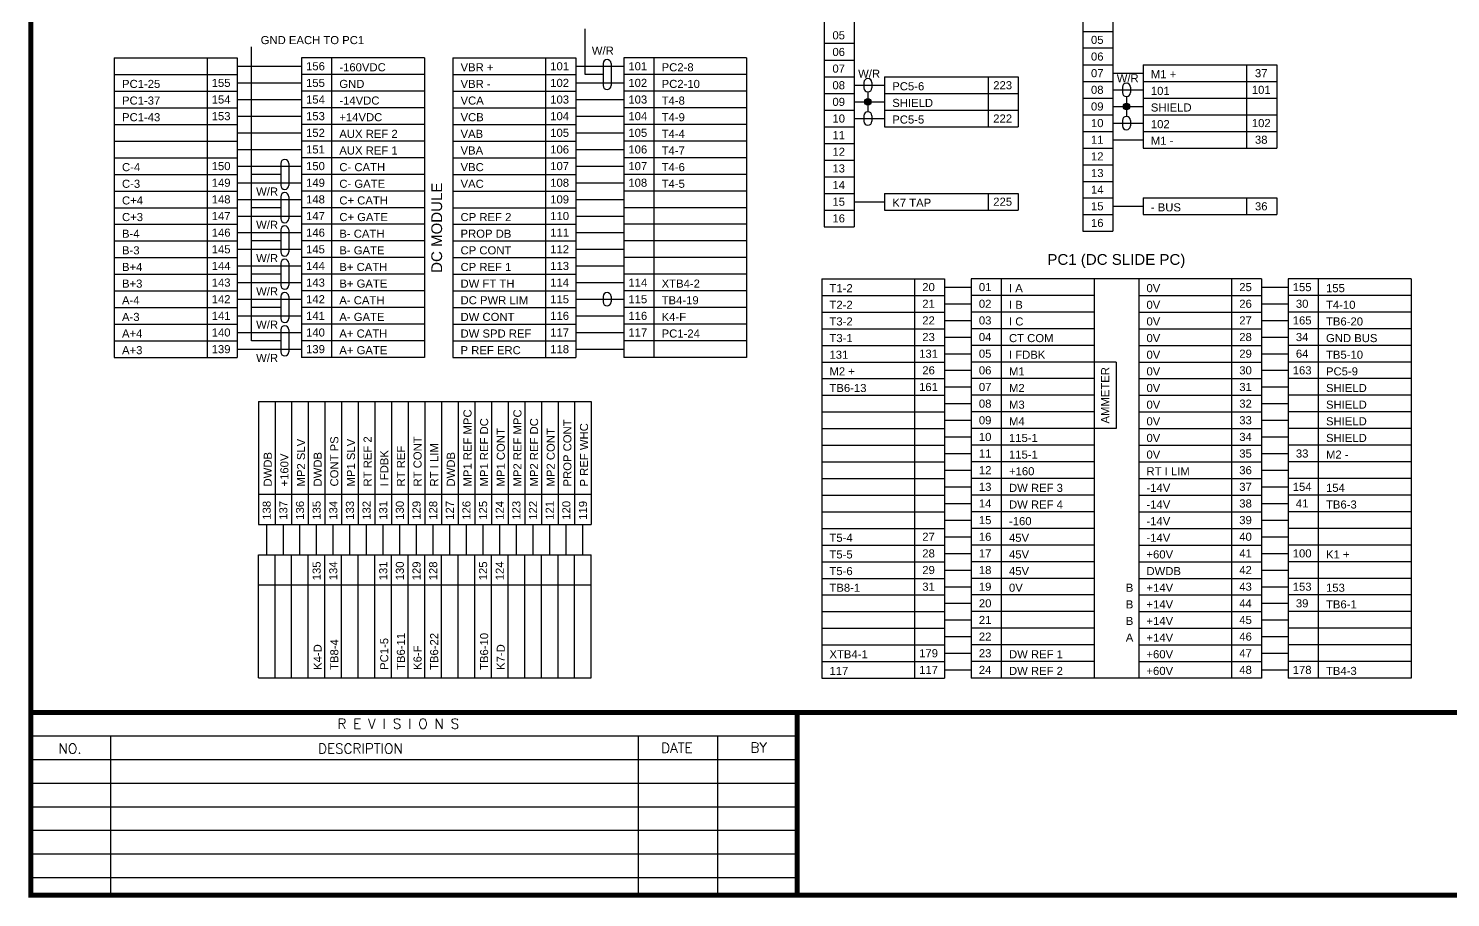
# Model space of a CAD drawing. Extents: x 1.4 to 18.1, y -1.6 to 8.8.
# Drawn here: x 1.4 to 9.65, y -1.65 to 3.4 of the extents above; entities that cross this region are included whole.
import ezdxf
from ezdxf.enums import TextEntityAlignment as Align

# ---------------------------------------------------------------- set-up
doc = ezdxf.new("R2010")
doc.units = 0
doc.header["$MEASUREMENT"] = 0
doc.layers.get('0').update_dxf_attribs({"linetype": 'CONTINUOUS'})
doc.layers.add('DRAWING', color=7, linetype='CONTINUOUS')
doc.styles.add('ROMAND', font='ROMAND.shx')
doc.styles.get("Standard").update_dxf_attribs({"font": 'ARIAL.TTF'})

# ---------------------------------------------------------------- blocks, each defined once
blk = doc.blocks.new('DOT')
h = blk.add_hatch(color=256)
edge = h.paths.add_edge_path()
edge.add_arc((0, 0), 0.0249, 0, 360)
blk.add_circle((0, 0), 0.0249)

msp = doc.modelspace()

# ---------------------------------------------------------------- linework, layer by layer
at = {"color": 7}
for p, q in [((1.4135, -0.5717), (1.4135, -1.6321)), ((1.4135, -0.7086), (5.8588, -0.7086)), ((1.8746, -0.7086), (1.8746, -1.6321)), ((4.9367, -0.7086), (4.9367, -1.6321)), ((5.3978, -0.7086), (5.3978, -1.6321)), ((1.4135, -0.8455), (5.8588, -0.8455)), ((1.4135, -0.9824), (5.8588, -0.9824)), ((1.4135, -1.1193), (5.8588, -1.1193)), ((1.4135, -1.2562), (5.8588, -1.2562)), ((1.4135, -1.3931), (5.8588, -1.3931)), ((1.4135, -1.53), (5.8588, -1.53))]:
    msp.add_line(p, q, dxfattribs=at)
at = {"color": 7, "const_width": 0.0288}
msp.add_lwpolyline([(18.0458, -1.6321), (18.0458, 8.7631), (1.4135, 8.7631), (1.4135, -1.6321)], close=True, dxfattribs=at)
for points in [[(1.4135, -0.5717), (18.0458, -0.5717)], [(5.8588, -0.5717), (5.8588, -1.6321)]]:
    msp.add_lwpolyline(points, dxfattribs=at)
at = {"layer": 'DRAWING', "color": 7}
for p, q in [((6.0155, 3.7924), (6.0155, 2.2471)), ((6.1903, 3.7924), (6.1903, 2.2471)), ((7.5157, 3.7658), (7.5157, 2.2205)), ((7.6905, 3.7658), (7.6905, 2.2205)), ((4.6296, 3.1299), (4.6296, 3.395)), ((6.1903, 3.3095), (6.0155, 3.3095)), ((7.5157, 3.3795), (7.6905, 3.3795)), ((1.8968, 3.2265), (2.6101, 3.2265)), ((1.8968, 3.2265), (1.8968, 1.488)), ((2.4353, 3.2265), (2.4353, 1.488)), ((2.6101, 3.2265), (2.6101, 1.488)), ((2.6937, 1.5846), (2.6937, 3.2915)), ((2.9829, 3.2265), (2.9829, 1.488)), ((3.6962, 3.2265), (2.9829, 3.2265)), ((3.1578, 3.2265), (3.1578, 1.488)), ((3.6962, 3.2265), (3.6962, 1.488)), ((3.8611, 3.2265), (3.8611, 1.488)), ((3.8611, 3.2265), (4.5743, 3.2265)), ((4.3995, 3.2265), (4.3995, 1.488)), ((4.5743, 3.2265), (4.5743, 1.488)), ((4.8529, 3.2265), (4.8529, 1.488)), ((5.5662, 3.2265), (4.8529, 3.2265)), ((5.0277, 3.2265), (5.0277, 1.488)), ((5.5662, 3.2265), (5.5662, 1.488)), ((7.6905, 3.2829), (7.5157, 3.2829)), ((2.6101, 3.1782), (2.9829, 3.1782)), ((4.5743, 3.1782), (4.8529, 3.1782)), ((4.7331, 3.1938), (4.7331, 3.066)), ((4.7798, 3.1938), (4.7798, 3.066)), ((6.0155, 3.2129), (6.1903, 3.2129)), ((7.5157, 3.1863), (7.6905, 3.1863)), ((7.6905, 3.138), (7.866, 3.138)), ((7.866, 3.1863), (7.866, 2.7034)), ((7.866, 3.1863), (8.6418, 3.1863)), ((8.467, 3.1863), (8.467, 2.7034)), ((8.6418, 3.1863), (8.6418, 2.7034)), ((1.8968, 3.1299), (2.6101, 3.1299)), ((2.6101, 3.0816), (2.9829, 3.0816)), ((3.6962, 3.1299), (2.9829, 3.1299)), ((3.8611, 3.1299), (4.5743, 3.1299)), ((4.5743, 3.0816), (4.8529, 3.0816)), ((4.7331, 3.1299), (4.6296, 3.1299)), ((5.5662, 3.1299), (4.8529, 3.1299)), ((6.0155, 3.1163), (6.1903, 3.1163)), ((6.1903, 3.068), (6.3659, 3.068)), ((6.2461, 3.0837), (6.2461, 3.0524)), ((6.2928, 3.0837), (6.2928, 3.0524)), ((6.3659, 3.1163), (7.1416, 3.1163)), ((6.3659, 3.1163), (6.3659, 2.8266)), ((6.9668, 3.1163), (6.9668, 2.8266)), ((7.1416, 3.1163), (7.1416, 2.8266)), ((7.5157, 3.0897), (7.6905, 3.0897)), ((7.7462, 3.0571), (7.7462, 3.0258)), ((7.7929, 3.0571), (7.7929, 3.0258)), ((7.866, 3.0897), (8.6418, 3.0897)), ((1.8968, 3.0333), (2.6101, 3.0333)), ((2.6101, 2.985), (2.9829, 2.985)), ((3.6962, 3.0333), (2.9829, 3.0333)), ((3.8611, 3.0333), (4.5743, 3.0333)), ((4.5743, 2.985), (4.8529, 2.985)), ((5.5662, 3.0333), (4.8529, 3.0333)), ((6.0155, 3.0198), (6.1903, 3.0198)), ((6.1903, 2.9715), (6.3659, 2.9715)), ((6.2694, 3.0291), (6.2694, 2.9139)), ((6.3659, 3.0198), (7.1416, 3.0198)), ((7.5157, 2.9931), (7.6905, 2.9931)), ((7.6905, 3.0414), (7.866, 3.0414)), ((7.7696, 3.0025), (7.7696, 2.8873)), ((7.866, 2.9931), (8.6418, 2.9931)), ((1.8968, 2.9367), (2.6101, 2.9367)), ((2.6101, 2.8885), (2.9829, 2.8885)), ((3.6962, 2.9367), (2.9829, 2.9367)), ((3.8611, 2.9367), (4.5743, 2.9367)), ((4.5743, 2.8885), (4.8529, 2.8885)), ((5.5662, 2.9367), (4.8529, 2.9367)), ((6.0155, 2.9232), (6.1903, 2.9232)), ((6.2461, 2.8905), (6.2461, 2.8593)), ((6.2928, 2.8905), (6.2928, 2.8593)), ((6.3659, 2.9232), (7.1416, 2.9232)), ((7.5157, 2.8966), (7.6905, 2.8966)), ((7.6905, 2.9449), (7.866, 2.9449)), ((7.866, 2.8966), (8.6418, 2.8966)), ((1.8968, 2.8402), (2.6101, 2.8402)), ((3.6962, 2.8402), (2.9829, 2.8402)), ((3.8611, 2.8402), (4.5743, 2.8402)), ((5.5662, 2.8402), (4.8529, 2.8402)), ((6.0155, 2.8266), (6.1903, 2.8266)), ((6.1903, 2.8749), (6.3659, 2.8749)), ((6.3659, 2.8266), (7.1416, 2.8266)), ((7.6905, 2.8483), (7.866, 2.8483)), ((7.7462, 2.8639), (7.7462, 2.8326)), ((7.7929, 2.8639), (7.7929, 2.8326)), ((1.8968, 2.7436), (2.6101, 2.7436)), ((2.6101, 2.7919), (2.9829, 2.7919)), ((3.6962, 2.7436), (2.9829, 2.7436)), ((3.8611, 2.7436), (4.5743, 2.7436)), ((4.5743, 2.7919), (4.8529, 2.7919)), ((5.5662, 2.7436), (4.8529, 2.7436)), ((6.0155, 2.73), (6.1903, 2.73)), ((7.5157, 2.8), (7.6905, 2.8)), ((7.6905, 2.7517), (7.866, 2.7517)), ((7.866, 2.8), (8.6418, 2.8)), ((1.8968, 2.647), (2.6101, 2.647)), ((2.6101, 2.6953), (2.9829, 2.6953)), ((3.6962, 2.647), (2.9829, 2.647)), ((3.8611, 2.647), (4.5743, 2.647)), ((4.5743, 2.6953), (4.8529, 2.6953)), ((5.5662, 2.647), (4.8529, 2.647)), ((7.5157, 2.7034), (7.6905, 2.7034)), ((7.866, 2.7034), (8.6418, 2.7034)), ((2.6101, 2.5987), (2.9829, 2.5987)), ((2.8631, 2.6143), (2.8631, 2.4865)), ((2.9098, 2.6143), (2.9098, 2.4865)), ((4.5743, 2.5987), (4.8529, 2.5987)), ((6.0155, 2.6334), (6.1903, 2.6334)), ((7.5157, 2.6068), (7.6905, 2.6068)), ((1.8968, 2.5504), (2.6101, 2.5504)), ((2.6101, 2.5021), (2.9829, 2.5021)), ((2.8631, 2.5504), (2.6937, 2.5504)), ((3.6962, 2.5504), (2.9829, 2.5504)), ((3.8611, 2.5504), (4.5743, 2.5504)), ((4.5743, 2.5021), (4.8529, 2.5021)), ((5.5662, 2.5504), (4.8529, 2.5504)), ((6.0155, 2.5368), (6.1903, 2.5368)), ((7.5157, 2.5102), (7.6905, 2.5102)), ((1.8968, 2.4538), (2.6101, 2.4538)), ((2.6101, 2.4055), (2.9829, 2.4055)), ((2.8631, 2.4212), (2.8631, 2.2933)), ((2.9098, 2.4212), (2.9098, 2.2933)), ((3.6962, 2.4538), (2.9829, 2.4538)), ((3.8611, 2.4538), (4.5743, 2.4538)), ((4.5743, 2.4055), (4.8529, 2.4055)), ((5.5662, 2.4538), (4.8529, 2.4538)), ((6.0155, 2.4403), (6.1903, 2.4403)), ((6.3659, 2.4403), (7.1416, 2.4403)), ((6.3659, 2.4403), (6.3659, 2.3437)), ((6.9668, 2.4403), (6.9668, 2.3437)), ((7.1416, 2.4403), (7.1416, 2.3437)), ((7.5157, 2.4137), (7.6905, 2.4137)), ((7.866, 2.4137), (8.6418, 2.4137)), ((7.866, 2.4137), (7.866, 2.3171)), ((8.467, 2.4137), (8.467, 2.3171)), ((8.6418, 2.4137), (8.6418, 2.3171)), ((1.8968, 2.3573), (2.6101, 2.3573)), ((2.8631, 2.3573), (2.6937, 2.3573)), ((3.6962, 2.3573), (2.9829, 2.3573)), ((3.8611, 2.3573), (4.5743, 2.3573)), ((5.5662, 2.3573), (4.8529, 2.3573)), ((6.0155, 2.3437), (6.1903, 2.3437)), ((6.1903, 2.392), (6.3659, 2.392)), ((6.3659, 2.3437), (7.1416, 2.3437)), ((7.5157, 2.3171), (7.6905, 2.3171)), ((7.6905, 2.3654), (7.866, 2.3654)), ((7.866, 2.3171), (8.6418, 2.3171)), ((1.8968, 2.2607), (2.6101, 2.2607)), ((2.6101, 2.309), (2.9829, 2.309)), ((2.8631, 2.228), (2.8631, 2.1002)), ((2.9098, 2.228), (2.9098, 2.1002)), ((3.6962, 2.2607), (2.9829, 2.2607)), ((3.8611, 2.2607), (4.5743, 2.2607)), ((4.5743, 2.309), (4.8529, 2.309)), ((5.5662, 2.2607), (4.8529, 2.2607)), ((6.0155, 2.2471), (6.1903, 2.2471)), ((1.8968, 2.1641), (2.6101, 2.1641)), ((2.6101, 2.2124), (2.9829, 2.2124)), ((2.8631, 2.1641), (2.6937, 2.1641)), ((3.6962, 2.1641), (2.9829, 2.1641)), ((3.8611, 2.1641), (4.5743, 2.1641)), ((4.5743, 2.2124), (4.8529, 2.2124)), ((5.5662, 2.1641), (4.8529, 2.1641)), ((7.5157, 2.2205), (7.6905, 2.2205)), ((1.8968, 2.0675), (2.6101, 2.0675)), ((2.6101, 2.1158), (2.9829, 2.1158)), ((3.6962, 2.0675), (2.9829, 2.0675)), ((3.8611, 2.0675), (4.5743, 2.0675)), ((4.5743, 2.1158), (4.8529, 2.1158)), ((5.5662, 2.0675), (4.8529, 2.0675)), ((2.6101, 2.0192), (2.9829, 2.0192)), ((2.8631, 2.0348), (2.8631, 1.907)), ((2.9098, 2.0348), (2.9098, 1.907)), ((4.5743, 2.0192), (4.8529, 2.0192)), ((1.8968, 1.9709), (2.6101, 1.9709)), ((2.6101, 1.9226), (2.9829, 1.9226)), ((2.8631, 1.9709), (2.6937, 1.9709)), ((3.6962, 1.9709), (2.9829, 1.9709)), ((3.8611, 1.9709), (4.5743, 1.9709)), ((4.5743, 1.9226), (4.8529, 1.9226)), ((5.5662, 1.9709), (4.8529, 1.9709)), ((6.0014, 1.9446), (6.0014, -0.3734)), ((6.0014, 1.9446), (6.7147, 1.9446)), ((6.5399, 1.9446), (6.5399, -0.3734)), ((6.7147, 1.9446), (6.7147, -0.3734)), ((6.8682, 1.9446), (6.8682, -0.3734)), ((8.5539, 1.9446), (6.8682, 1.9446)), ((7.0431, 1.9446), (7.0431, -0.3734)), ((7.5815, 1.9446), (7.5815, -0.3734)), ((7.8407, 1.9446), (7.8407, -0.3734)), ((8.3791, 1.9446), (8.3791, -0.3734)), ((8.5539, 1.9446), (8.5539, -0.3734)), ((8.7075, 1.9446), (8.7075, -0.3734)), ((9.4208, 1.9446), (8.7075, 1.9446)), ((8.8823, 1.9446), (8.8823, -0.3734)), ((9.4208, 1.9446), (9.4208, -0.3734)), ((1.8968, 1.8743), (2.6101, 1.8743)), ((2.6101, 1.8261), (2.9829, 1.8261)), ((2.8631, 1.8417), (2.8631, 1.7139)), ((2.9098, 1.8417), (2.9098, 1.7139)), ((3.6962, 1.8743), (2.9829, 1.8743)), ((3.8611, 1.8743), (4.5743, 1.8743)), ((4.5743, 1.8261), (4.8529, 1.8261)), ((4.7331, 1.8417), (4.7331, 1.8104)), ((4.7798, 1.8417), (4.7798, 1.8104)), ((5.5662, 1.8743), (4.8529, 1.8743)), ((6.0014, 1.848), (6.7147, 1.848)), ((6.7147, 1.8963), (6.8682, 1.8963)), ((7.5815, 1.848), (6.8682, 1.848)), ((7.8407, 1.848), (8.5539, 1.848)), ((8.5539, 1.8963), (8.7075, 1.8963)), ((9.4208, 1.848), (8.7075, 1.848)), ((1.8968, 1.7778), (2.6101, 1.7778)), ((2.8631, 1.7778), (2.6937, 1.7778)), ((3.6962, 1.7778), (2.9829, 1.7778)), ((3.8611, 1.7778), (4.5743, 1.7778)), ((5.5662, 1.7778), (4.8529, 1.7778)), ((6.0014, 1.7514), (6.7147, 1.7514)), ((6.7147, 1.7997), (6.8682, 1.7997)), ((7.5815, 1.7514), (6.8682, 1.7514)), ((7.8407, 1.7514), (8.5539, 1.7514)), ((8.5539, 1.7997), (8.7075, 1.7997)), ((9.4208, 1.7514), (8.7075, 1.7514)), ((1.8968, 1.6812), (2.6101, 1.6812)), ((2.6101, 1.7295), (2.9829, 1.7295)), ((3.6962, 1.6812), (2.9829, 1.6812)), ((3.8611, 1.6812), (4.5743, 1.6812)), ((4.5743, 1.7295), (4.8529, 1.7295)), ((5.5662, 1.6812), (4.8529, 1.6812)), ((6.0014, 1.6549), (6.7147, 1.6549)), ((6.7147, 1.7031), (6.8682, 1.7031)), ((7.5815, 1.6549), (6.8682, 1.6549)), ((7.8407, 1.6549), (8.5539, 1.6549)), ((8.5539, 1.7031), (8.7075, 1.7031)), ((9.4208, 1.6549), (8.7075, 1.6549)), ((1.8968, 1.5846), (2.6101, 1.5846)), ((2.6101, 1.6329), (2.9829, 1.6329)), ((2.8631, 1.5846), (2.6937, 1.5846)), ((2.8631, 1.6485), (2.8631, 1.5207)), ((2.9098, 1.6485), (2.9098, 1.5207)), ((3.6962, 1.5846), (2.9829, 1.5846)), ((3.8611, 1.5846), (4.5743, 1.5846)), ((4.5743, 1.6329), (4.8529, 1.6329)), ((5.5662, 1.5846), (4.8529, 1.5846)), ((6.7147, 1.6066), (6.8682, 1.6066)), ((8.5539, 1.6066), (8.7075, 1.6066)), ((1.8968, 1.488), (2.6101, 1.488)), ((2.6101, 1.5363), (2.9829, 1.5363)), ((3.6962, 1.488), (2.9829, 1.488)), ((3.8611, 1.488), (4.5743, 1.488)), ((4.5743, 1.5363), (4.8529, 1.5363)), ((5.5662, 1.488), (4.8529, 1.488)), ((6.0014, 1.5583), (6.7147, 1.5583)), ((6.7147, 1.51), (6.8682, 1.51)), ((7.5815, 1.5583), (6.8682, 1.5583)), ((7.8407, 1.5583), (8.5539, 1.5583)), ((8.5539, 1.51), (8.7075, 1.51)), ((9.4208, 1.5583), (8.7075, 1.5583)), ((6.0014, 1.4617), (6.7147, 1.4617)), ((6.7147, 1.4134), (6.8682, 1.4134)), ((7.7105, 1.4617), (6.8682, 1.4617)), ((7.7105, 1.4617), (7.7105, 1.0754)), ((7.8407, 1.4617), (8.5539, 1.4617)), ((8.5539, 1.4134), (8.7075, 1.4134)), ((9.4208, 1.4617), (8.7075, 1.4617)), ((6.0014, 1.3651), (6.7147, 1.3651)), ((7.5815, 1.3651), (6.8682, 1.3651)), ((7.8407, 1.3651), (8.5539, 1.3651)), ((9.4208, 1.3651), (8.7075, 1.3651)), ((6.0014, 1.2685), (6.7147, 1.2685)), ((6.7147, 1.3168), (6.8682, 1.3168)), ((7.5815, 1.2685), (6.8682, 1.2685)), ((7.8407, 1.2685), (8.5539, 1.2685)), ((8.5539, 1.3168), (8.7075, 1.3168)), ((9.4208, 1.2685), (8.7075, 1.2685)), ((2.7331, 1.2325), (4.6647, 1.2325)), ((2.7331, 1.2325), (2.7331, 0.5193)), ((2.8297, 1.2325), (2.8297, 0.5193)), ((2.9263, 1.2325), (2.9263, 0.5193)), ((3.0228, 1.2325), (3.0228, 0.5193)), ((3.1194, 1.2325), (3.1194, 0.5193)), ((3.216, 1.2325), (3.216, 0.5193)), ((3.3126, 1.2325), (3.3126, 0.5193)), ((3.4092, 1.2325), (3.4092, 0.5193)), ((3.5058, 1.2325), (3.5058, 0.5193)), ((3.6023, 1.2325), (3.6023, 0.5193)), ((3.6989, 1.2325), (3.6989, 0.5193)), ((3.7955, 1.2325), (3.7955, 0.5193)), ((3.8921, 1.2325), (3.8921, 0.5193)), ((3.9887, 1.2325), (3.9887, 0.5193)), ((4.0852, 1.2325), (4.0852, 0.5193)), ((4.1818, 1.2325), (4.1818, 0.5193)), ((4.2784, 1.2325), (4.2784, 0.5193)), ((4.375, 1.2325), (4.375, 0.5193)), ((4.4716, 1.2325), (4.4716, 0.5193)), ((4.5681, 1.2325), (4.5681, 0.5193)), ((4.6647, 1.2325), (4.6647, 0.5193)), ((6.0014, 1.1719), (6.7147, 1.1719)), ((6.7147, 1.2202), (6.8682, 1.2202)), ((7.5815, 1.1719), (6.8682, 1.1719)), ((7.8407, 1.1719), (8.5539, 1.1719)), ((8.5539, 1.2202), (8.7075, 1.2202)), ((9.4208, 1.1719), (8.7075, 1.1719)), ((6.0014, 1.0754), (6.7147, 1.0754)), ((6.7147, 1.1237), (6.8682, 1.1237)), ((7.7105, 1.0754), (6.8682, 1.0754)), ((7.8407, 1.0754), (8.5539, 1.0754)), ((8.5539, 1.1237), (8.7075, 1.1237)), ((9.4208, 1.0754), (8.7075, 1.0754)), ((6.7147, 1.0271), (6.8682, 1.0271)), ((8.5539, 1.0271), (8.7075, 1.0271)), ((6.0014, 0.9788), (6.7147, 0.9788)), ((6.7147, 0.9305), (6.8682, 0.9305)), ((7.5815, 0.9788), (6.8682, 0.9788)), ((7.8407, 0.9788), (8.5539, 0.9788)), ((8.5539, 0.9305), (8.7075, 0.9305)), ((9.4208, 0.9788), (8.7075, 0.9788)), ((6.0014, 0.8822), (6.7147, 0.8822)), ((6.7147, 0.8339), (6.8682, 0.8339)), ((7.5815, 0.8822), (6.8682, 0.8822)), ((7.8407, 0.8822), (8.5539, 0.8822)), ((8.5539, 0.8339), (8.7075, 0.8339)), ((9.4208, 0.8822), (8.7075, 0.8822)), ((6.0014, 0.7856), (6.7147, 0.7856)), ((7.5815, 0.7856), (6.8682, 0.7856)), ((7.8407, 0.7856), (8.5539, 0.7856)), ((9.4208, 0.7856), (8.7075, 0.7856)), ((2.7331, 0.6941), (4.6647, 0.6941)), ((6.0014, 0.689), (6.7147, 0.689)), ((6.7147, 0.7373), (6.8682, 0.7373)), ((7.5815, 0.689), (6.8682, 0.689)), ((7.8407, 0.689), (8.5539, 0.689)), ((8.5539, 0.7373), (8.7075, 0.7373)), ((9.4208, 0.689), (8.7075, 0.689)), ((6.0014, 0.5925), (6.7147, 0.5925)), ((6.7147, 0.6408), (6.8682, 0.6408)), ((7.5815, 0.5925), (6.8682, 0.5925)), ((7.8407, 0.5925), (8.5539, 0.5925)), ((8.5539, 0.6408), (8.7075, 0.6408)), ((9.4208, 0.5925), (8.7075, 0.5925)), ((2.7331, 0.5193), (4.6647, 0.5193)), ((2.7814, 0.3427), (2.7814, 0.5193)), ((2.878, 0.3427), (2.878, 0.5193)), ((2.9746, 0.3427), (2.9746, 0.5193)), ((3.0711, 0.3427), (3.0711, 0.5193)), ((3.1677, 0.3427), (3.1677, 0.5193)), ((3.2643, 0.3427), (3.2643, 0.5193)), ((3.3609, 0.3427), (3.3609, 0.5193)), ((3.4575, 0.3427), (3.4575, 0.5193)), ((3.554, 0.3427), (3.554, 0.5193)), ((3.6506, 0.3427), (3.6506, 0.5193)), ((3.7472, 0.3427), (3.7472, 0.5193)), ((3.8438, 0.3427), (3.8438, 0.5193)), ((3.9404, 0.3427), (3.9404, 0.5193)), ((4.0369, 0.3427), (4.0369, 0.5193)), ((4.1335, 0.3427), (4.1335, 0.5193)), ((4.2301, 0.3427), (4.2301, 0.5193)), ((4.3267, 0.3427), (4.3267, 0.5193)), ((4.4233, 0.3427), (4.4233, 0.5193)), ((4.5199, 0.3427), (4.5199, 0.5193)), ((4.6164, 0.3427), (4.6164, 0.5193)), ((6.0014, 0.4959), (6.7147, 0.4959)), ((6.7147, 0.5442), (6.8682, 0.5442)), ((7.5815, 0.4959), (6.8682, 0.4959)), ((7.8407, 0.4959), (8.5539, 0.4959)), ((8.5539, 0.5442), (8.7075, 0.5442)), ((9.4208, 0.4959), (8.7075, 0.4959)), ((6.7147, 0.4476), (6.8682, 0.4476)), ((8.5539, 0.4476), (8.7075, 0.4476)), ((2.7331, -0.3706), (2.7331, 0.3427)), ((2.7331, 0.3427), (4.6647, 0.3427)), ((2.8297, -0.3706), (2.8297, 0.3427)), ((2.9263, -0.3706), (2.9263, 0.3427)), ((3.0228, -0.3706), (3.0228, 0.3427)), ((3.1194, -0.3706), (3.1194, 0.3427)), ((3.216, -0.3706), (3.216, 0.3427)), ((3.3126, -0.3706), (3.3126, 0.3427)), ((3.4092, -0.3706), (3.4092, 0.3427)), ((3.5058, -0.3706), (3.5058, 0.3427)), ((3.6023, -0.3706), (3.6023, 0.3427)), ((3.6989, -0.3706), (3.6989, 0.3427)), ((3.7955, -0.3706), (3.7955, 0.3427)), ((3.8921, -0.3706), (3.8921, 0.3427)), ((3.9887, -0.3706), (3.9887, 0.3427)), ((4.0852, -0.3706), (4.0852, 0.3427)), ((4.1818, -0.3706), (4.1818, 0.3427)), ((4.2784, -0.3706), (4.2784, 0.3427)), ((4.375, -0.3706), (4.375, 0.3427)), ((4.4716, -0.3706), (4.4716, 0.3427)), ((4.5681, -0.3706), (4.5681, 0.3427)), ((4.6647, -0.3706), (4.6647, 0.3427)), ((6.0014, 0.3993), (6.7147, 0.3993)), ((6.7147, 0.351), (6.8682, 0.351)), ((7.5815, 0.3993), (6.8682, 0.3993)), ((7.8407, 0.3993), (8.5539, 0.3993)), ((8.5539, 0.351), (8.7075, 0.351)), ((9.4208, 0.3993), (8.7075, 0.3993)), ((6.0014, 0.3027), (6.7147, 0.3027)), ((6.7147, 0.2544), (6.8682, 0.2544)), ((7.5815, 0.3027), (6.8682, 0.3027)), ((7.8407, 0.3027), (8.5539, 0.3027)), ((8.5539, 0.2544), (8.7075, 0.2544)), ((9.4208, 0.3027), (8.7075, 0.3027)), ((2.7331, 0.1679), (4.6647, 0.1679)), ((6.0014, 0.2061), (6.7147, 0.2061)), ((7.5815, 0.2061), (6.8682, 0.2061)), ((7.8407, 0.2061), (8.5539, 0.2061)), ((9.4208, 0.2061), (8.7075, 0.2061)), ((6.0014, 0.1096), (6.7147, 0.1096)), ((6.7147, 0.1578), (6.8682, 0.1578)), ((7.5815, 0.1096), (6.8682, 0.1096)), ((7.8407, 0.1096), (8.5539, 0.1096)), ((8.5539, 0.1578), (8.7075, 0.1578)), ((9.4208, 0.1096), (8.7075, 0.1096)), ((6.0014, 0.013), (6.7147, 0.013)), ((6.7147, 0.0613), (6.8682, 0.0613)), ((7.5815, 0.013), (6.8682, 0.013)), ((7.8407, 0.013), (8.5539, 0.013)), ((8.5539, 0.0613), (8.7075, 0.0613)), ((9.4208, 0.013), (8.7075, 0.013)), ((6.7147, -0.0353), (6.8682, -0.0353)), ((8.5539, -0.0353), (8.7075, -0.0353)), ((6.0014, -0.0836), (6.7147, -0.0836)), ((6.7147, -0.1319), (6.8682, -0.1319)), ((7.5815, -0.0836), (6.8682, -0.0836)), ((7.8407, -0.0836), (8.5539, -0.0836)), ((8.5539, -0.1319), (8.7075, -0.1319)), ((9.4208, -0.0836), (8.7075, -0.0836)), ((6.0014, -0.1802), (6.7147, -0.1802)), ((6.7147, -0.2285), (6.8682, -0.2285)), ((7.5815, -0.1802), (6.8682, -0.1802)), ((7.8407, -0.1802), (8.5539, -0.1802)), ((8.5539, -0.2285), (8.7075, -0.2285)), ((9.4208, -0.1802), (8.7075, -0.1802)), ((6.0014, -0.2768), (6.7147, -0.2768)), ((6.7147, -0.3251), (6.8682, -0.3251)), ((7.5815, -0.2768), (6.8682, -0.2768)), ((7.8407, -0.2768), (8.5539, -0.2768)), ((8.5539, -0.3251), (8.7075, -0.3251)), ((9.4208, -0.2768), (8.7075, -0.2768)), ((2.7331, -0.3706), (4.6647, -0.3706)), ((6.0014, -0.3734), (6.7147, -0.3734)), ((8.5539, -0.3734), (6.8682, -0.3734)), ((9.4208, -0.3734), (8.7075, -0.3734))]:
    msp.add_line(p, q, dxfattribs=at)
for centre, start, end in [((4.7564, 3.1938), 0, 180), ((4.7564, 3.066), 180, 0), ((6.2694, 3.0837), 0, 180), ((7.7696, 3.0571), 0, 180), ((6.2694, 3.0524), 180, 0), ((7.7696, 3.0258), 180, 0), ((6.2694, 2.8905), 0, 180), ((6.2694, 2.8593), 180, 0), ((7.7696, 2.8639), 0, 180), ((7.7696, 2.8326), 180, 0), ((2.8865, 2.6143), 0, 180), ((2.8865, 2.4865), 180, 0), ((2.8865, 2.4212), 0, 180), ((2.8865, 2.2933), 180, 0), ((2.8865, 2.228), 0, 180), ((2.8865, 2.1002), 180, 0), ((2.8865, 2.0348), 0, 180), ((2.8865, 1.907), 180, 0), ((2.8865, 1.8417), 0, 180), ((4.7564, 1.8417), 0, 180), ((4.7564, 1.8104), 180, 0), ((2.8865, 1.7139), 180, 0), ((2.8865, 1.6485), 0, 180), ((2.8865, 1.5207), 180, 0)]:
    msp.add_arc(centre, 0.0234, start, end, dxfattribs=at)

# ---------------------------------------------------------------- block references
at = {"layer": 'DRAWING', "color": 7, "xscale": 0.75, "yscale": 0.75, "zscale": 0.75}
for p in [(6.2694, 2.9715), (7.7696, 2.9449)]:
    msp.add_blockref('DOT', p, dxfattribs=at)

# ---------------------------------------------------------------- texts
at = {"color": 7, "style": 'ROMAND'}
for s, height, p in [('R E V I S I O N S', 0.057631, (3.1919, -0.6666)), ('NO.', 0.05763, (1.5739, -0.8107)), ('DESCRIPTION', 0.057631, (3.0793, -0.8105)), ('DATE', 0.05763, (5.0702, -0.8066)), ('BY', 0.05763, (5.5881, -0.8047))]:
    msp.add_text(s, height=height, dxfattribs=at).set_placement(p)
at = {"layer": 'DRAWING', "color": 7}
for s, height, p in [('GND EACH TO PC1', 0.046875, (2.7466, 3.3066)), ('W/R', 0.04688, (4.6679, 3.2455)), ('-160VDC', 0.04688, (3.2029, 3.1488)), ('VBR +', 0.04688, (3.9062, 3.1488)), ('PC2-8', 0.04688, (5.0729, 3.1488)), ('W/R', 0.04688, (6.213, 3.1117)), ('M1 +', 0.04688, (7.9112, 3.1086)), ('PC1-25', 0.04688, (1.942, 3.0522)), ('GND', 0.04688, (3.2029, 3.0522)), ('VBR -', 0.04688, (3.9062, 3.0522)), ('PC2-10', 0.04688, (5.0729, 3.0522)), ('PC5-6', 0.04688, (6.411, 3.0386)), ('W/R', 0.04688, (7.7132, 3.0851)), ('101', 0.04688, (7.9112, 3.012)), ('PC1-37', 0.04688, (1.942, 2.9556)), ('-14VDC', 0.04688, (3.2029, 2.9556)), ('VCA', 0.04688, (3.9062, 2.9556)), ('T4-8', 0.04688, (5.0729, 2.9556)), ('SHIELD', 0.04688, (6.411, 2.942)), ('PC1-43', 0.04688, (1.942, 2.859)), ('+14VDC', 0.04688, (3.2029, 2.859)), ('VCB', 0.04688, (3.9062, 2.859)), ('T4-9', 0.04688, (5.0729, 2.859)), ('PC5-5', 0.04688, (6.411, 2.8455)), ('SHIELD', 0.04688, (7.9112, 2.9154)), ('AUX REF 2', 0.04688, (3.2029, 2.7624)), ('VAB', 0.04688, (3.9062, 2.7624)), ('T4-4', 0.04688, (5.0729, 2.7624)), ('102', 0.04688, (7.9112, 2.8188)), ('M1 -', 0.04688, (7.9112, 2.7223)), ('AUX REF 1', 0.04688, (3.2029, 2.6659)), ('VBA', 0.04688, (3.9062, 2.6659)), ('T4-7', 0.04688, (5.0729, 2.6659)), ('C-4', 0.04688, (1.942, 2.5693)), ('C- CATH', 0.04688, (3.2029, 2.5693)), ('VBC', 0.04688, (3.9062, 2.5693)), ('T4-6', 0.04688, (5.0729, 2.5693)), ('C-3', 0.04688, (1.942, 2.4727)), ('W/R', 0.04688, (2.7202, 2.4278)), ('C- GATE', 0.04688, (3.2029, 2.4727)), ('VAC', 0.04688, (3.9062, 2.4727)), ('T4-5', 0.04688, (5.0729, 2.4727)), ('C+4', 0.04688, (1.942, 2.3761)), ('C+ CATH', 0.04688, (3.2029, 2.3761)), ('K7 TAP', 0.04688, (6.411, 2.3625)), ('C+3', 0.04688, (1.942, 2.2795)), ('C+ GATE', 0.04688, (3.2029, 2.2795)), ('CP REF 2', 0.04688, (3.9062, 2.2795)), ('- BUS', 0.04688, (7.9112, 2.3359)), ('B-4', 0.04688, (1.942, 2.183)), ('W/R', 0.04688, (2.7202, 2.2346)), ('B- CATH', 0.04688, (3.2029, 2.183)), ('PROP DB', 0.04688, (3.9062, 2.183)), ('B-3', 0.04688, (1.942, 2.0864)), ('W/R', 0.04688, (2.7202, 2.0414)), ('B- GATE', 0.04688, (3.2029, 2.0864)), ('CP CONT', 0.04688, (3.9062, 2.0864)), ('B+4', 0.04688, (1.942, 1.9898)), ('B+ CATH', 0.04688, (3.2029, 1.9898)), ('CP REF 1', 0.04688, (3.9062, 1.9898)), ('B+3', 0.04688, (1.942, 1.8932)), ('B+ GATE', 0.04688, (3.2029, 1.8932)), ('DW FT TH', 0.04688, (3.9062, 1.8932)), ('XTB4-2', 0.04688, (5.0729, 1.8932)), ('T1-2', 0.04688, (6.0466, 1.8669)), ('I A', 0.04688, (7.0882, 1.8669)), ('0V', 0.04688, (7.8858, 1.8669)), ('155', 0.04688, (8.9275, 1.8669)), ('A-4', 0.04688, (1.942, 1.7966)), ('W/R', 0.04688, (2.7202, 1.8483)), ('A- CATH', 0.04688, (3.2029, 1.7966)), ('DC PWR LIM', 0.04688, (3.9062, 1.7966)), ('TB4-19', 0.04688, (5.0729, 1.7966)), ('T2-2', 0.04688, (6.0466, 1.7703)), ('I B', 0.04688, (7.0882, 1.7703)), ('0V', 0.04688, (7.8858, 1.7703)), ('T4-10', 0.04688, (8.9275, 1.7703)), ('A-3', 0.04688, (1.942, 1.7)), ('A- GATE', 0.04688, (3.2029, 1.7)), ('DW CONT', 0.04688, (3.9062, 1.7)), ('K4-F', 0.04688, (5.0729, 1.7)), ('A+4', 0.04688, (1.942, 1.6035)), ('W/R', 0.04688, (2.7202, 1.6551)), ('A+ CATH', 0.04688, (3.2029, 1.6035)), ('DW SPD REF', 0.04688, (3.9062, 1.6035)), ('PC1-24', 0.04688, (5.0729, 1.6035)), ('T3-2', 0.04688, (6.0466, 1.6737)), ('I C', 0.04688, (7.0882, 1.6737)), ('0V', 0.04688, (7.8858, 1.6737)), ('TB6-20', 0.04688, (8.9275, 1.6737)), ('T3-1', 0.04688, (6.0466, 1.5771)), ('CT COM', 0.04688, (7.0882, 1.5771)), ('0V', 0.04688, (7.8858, 1.5771)), ('GND BUS', 0.04688, (8.9275, 1.5771)), ('A+3', 0.04688, (1.942, 1.5069)), ('W/R', 0.04688, (2.7202, 1.4619)), ('A+ GATE', 0.04688, (3.2029, 1.5069)), ('P REF ERC', 0.04688, (3.9062, 1.5069)), ('131', 0.04688, (6.0466, 1.4806)), ('I FDBK', 0.04688, (7.0882, 1.4806)), ('0V', 0.04688, (7.8858, 1.4806)), ('TB5-10', 0.04688, (8.9275, 1.4806)), ('M2 +', 0.04688, (6.0466, 1.384)), ('M1', 0.04688, (7.0882, 1.384)), ('0V', 0.04688, (7.8858, 1.384)), ('PC5-9', 0.04688, (8.9275, 1.384)), ('TB6-13', 0.04688, (6.0466, 1.2874)), ('M2', 0.04688, (7.0882, 1.2874)), ('0V', 0.04688, (7.8858, 1.2874)), ('SHIELD', 0.04688, (8.9275, 1.2874)), ('M3', 0.04688, (7.0882, 1.1908)), ('0V', 0.04688, (7.8858, 1.1908)), ('SHIELD', 0.04688, (8.9275, 1.1908)), ('M4', 0.04688, (7.0882, 1.0942)), ('0V', 0.04688, (7.8858, 1.0942)), ('SHIELD', 0.04688, (8.9275, 1.0942)), ('115-1', 0.04688, (7.0882, 0.9976)), ('0V', 0.04688, (7.8858, 0.9976)), ('SHIELD', 0.04688, (8.9275, 0.9976)), ('115-1', 0.04688, (7.0882, 0.9011)), ('0V', 0.04688, (7.8858, 0.9011)), ('M2 -', 0.04688, (8.9275, 0.9011)), ('+160', 0.04688, (7.0882, 0.8045)), ('RT I LIM', 0.04688, (7.8858, 0.8045)), ('DW REF 3', 0.04688, (7.0882, 0.7079)), ('-14V', 0.04688, (7.8858, 0.7079)), ('154', 0.04688, (8.9275, 0.7079)), ('DW REF 4', 0.04688, (7.0882, 0.6113)), ('-14V', 0.04688, (7.8858, 0.6113)), ('TB6-3', 0.04688, (8.9275, 0.6113)), ('-160', 0.04688, (7.0882, 0.5147)), ('-14V', 0.04688, (7.8858, 0.5147)), ('T5-4', 0.04688, (6.0466, 0.4182)), ('45V', 0.04688, (7.0882, 0.4182)), ('-14V', 0.04688, (7.8858, 0.4182)), ('T5-5', 0.04688, (6.0466, 0.3216)), ('45V', 0.04688, (7.0882, 0.3216)), ('+60V', 0.04688, (7.8858, 0.3216)), ('K1 +', 0.04688, (8.9275, 0.3216)), ('T5-6', 0.04688, (6.0466, 0.225)), ('45V', 0.04688, (7.0882, 0.225)), ('DWDB', 0.04688, (7.8858, 0.225)), ('TB8-1', 0.04688, (6.0466, 0.1284)), ('0V', 0.04688, (7.0882, 0.1284)), ('B', 0.0469, (7.7659, 0.1284)), ('+14V', 0.04688, (7.8858, 0.1284)), ('153', 0.04688, (8.9275, 0.1284)), ('B', 0.0469, (7.7659, 0.0318)), ('+14V', 0.04688, (7.8858, 0.0318)), ('TB6-1', 0.04688, (8.9275, 0.0318)), ('B', 0.0469, (7.7659, -0.0647)), ('+14V', 0.04688, (7.8858, -0.0647)), ('A', 0.0469, (7.7659, -0.1613)), ('+14V', 0.04688, (7.8858, -0.1613)), ('XTB4-1', 0.04688, (6.0466, -0.2579)), ('DW REF 1', 0.04688, (7.0882, -0.2579)), ('+60V', 0.04688, (7.8858, -0.2579)), ('117', 0.04688, (6.0466, -0.3545)), ('DW REF 2', 0.04688, (7.0882, -0.3545)), ('+60V', 0.04688, (7.8858, -0.3545)), ('TB4-3', 0.04688, (8.9275, -0.3545))]:
    msp.add_text(s, height=height, dxfattribs=at).set_placement(p)
for s, p in [('05', (6.1002, 3.3578)), ('05', (7.6003, 3.3312)), ('06', (6.1002, 3.2612)), ('06', (7.6003, 3.2346)), ('156', (3.0645, 3.1782)), ('101', (4.4811, 3.1782)), ('101', (4.9345, 3.1782)), ('07', (6.1002, 3.1646)), ('07', (7.6003, 3.138)), ('37', (8.5516, 3.138)), ('155', (2.5169, 3.0816)), ('155', (3.0645, 3.0816)), ('102', (4.4811, 3.0816)), ('102', (4.9345, 3.0816)), ('08', (6.1002, 3.068)), ('223', (7.0515, 3.068)), ('08', (7.6003, 3.0414)), ('101', (8.5516, 3.0414)), ('154', (2.5169, 2.985)), ('154', (3.0645, 2.985)), ('103', (4.4811, 2.985)), ('103', (4.9345, 2.985)), ('09', (6.1002, 2.9715)), ('153', (2.5169, 2.8885)), ('153', (3.0645, 2.8885)), ('104', (4.4811, 2.8885)), ('104', (4.9345, 2.8885)), ('10', (6.1002, 2.8749)), ('222', (7.0515, 2.8749)), ('09', (7.6003, 2.9449)), ('152', (3.0645, 2.7919)), ('105', (4.4811, 2.7919)), ('105', (4.9345, 2.7919)), ('10', (7.6003, 2.8483)), ('102', (8.5516, 2.8483)), ('11', (6.1002, 2.7783)), ('11', (7.6003, 2.7517)), ('38', (8.5516, 2.7517)), ('151', (3.0645, 2.6953)), ('106', (4.4811, 2.6953)), ('106', (4.9345, 2.6953)), ('12', (6.1002, 2.6817)), ('12', (7.6003, 2.6551)), ('150', (2.5169, 2.5987)), ('150', (3.0645, 2.5987)), ('107', (4.4811, 2.5987)), ('107', (4.9345, 2.5987)), ('13', (6.1002, 2.5851)), ('13', (7.6003, 2.5585)), ('149', (2.5169, 2.5021)), ('149', (3.0645, 2.5021)), ('108', (4.4811, 2.5021)), ('108', (4.9345, 2.5021)), ('14', (6.1002, 2.4886)), ('14', (7.6003, 2.4619)), ('148', (2.5169, 2.4055)), ('148', (3.0645, 2.4055)), ('109', (4.4811, 2.4055)), ('15', (6.1002, 2.392)), ('225', (7.0515, 2.392)), ('147', (2.5169, 2.309)), ('147', (3.0645, 2.309)), ('110', (4.4811, 2.309)), ('16', (6.1002, 2.2954)), ('15', (7.6003, 2.3654)), ('36', (8.5516, 2.3654)), ('146', (2.5169, 2.2124)), ('146', (3.0645, 2.2124)), ('111', (4.4811, 2.2124)), ('16', (7.6003, 2.2688)), ('145', (2.5169, 2.1158)), ('145', (3.0645, 2.1158)), ('112', (4.4811, 2.1158)), ('144', (2.5169, 2.0192)), ('144', (3.0645, 2.0192)), ('113', (4.4811, 2.0192)), ('143', (2.5169, 1.9226)), ('143', (3.0645, 1.9226)), ('114', (4.4811, 1.9226)), ('114', (4.9345, 1.9226)), ('20', (6.6215, 1.8963)), ('01', (6.9498, 1.8963)), ('25', (8.4607, 1.8963)), ('155', (8.7891, 1.8963)), ('142', (2.5169, 1.8261)), ('142', (3.0645, 1.8261)), ('115', (4.4811, 1.8261)), ('115', (4.9345, 1.8261)), ('21', (6.6215, 1.7997)), ('02', (6.9498, 1.7997)), ('26', (8.4607, 1.7997)), ('30', (8.7891, 1.7997)), ('141', (2.5169, 1.7295)), ('141', (3.0645, 1.7295)), ('116', (4.4811, 1.7295)), ('116', (4.9345, 1.7295)), ('140', (2.5169, 1.6329)), ('140', (3.0645, 1.6329)), ('117', (4.4811, 1.6329)), ('117', (4.9345, 1.6329)), ('22', (6.6215, 1.7031)), ('03', (6.9498, 1.7031)), ('27', (8.4607, 1.7031)), ('165', (8.7891, 1.7031)), ('23', (6.6215, 1.6066)), ('04', (6.9498, 1.6066)), ('28', (8.4607, 1.6066)), ('34', (8.7891, 1.6066)), ('139', (2.5169, 1.5363)), ('139', (3.0645, 1.5363)), ('118', (4.4811, 1.5363)), ('131', (6.6215, 1.51)), ('05', (6.9498, 1.51)), ('29', (8.4607, 1.51)), ('64', (8.7891, 1.51)), ('26', (6.6215, 1.4134)), ('06', (6.9498, 1.4134)), ('30', (8.4607, 1.4134)), ('163', (8.7891, 1.4134)), ('161', (6.6215, 1.3168)), ('07', (6.9498, 1.3168)), ('31', (8.4607, 1.3168)), ('08', (6.9498, 1.2202)), ('32', (8.4607, 1.2202)), ('09', (6.9498, 1.1237)), ('33', (8.4607, 1.1237)), ('10', (6.9498, 1.0271)), ('34', (8.4607, 1.0271)), ('11', (6.9498, 0.9305)), ('35', (8.4607, 0.9305)), ('33', (8.7891, 0.9305)), ('12', (6.9498, 0.8339)), ('36', (8.4607, 0.8339)), ('13', (6.9498, 0.7373)), ('37', (8.4607, 0.7373)), ('154', (8.7891, 0.7373)), ('14', (6.9498, 0.6408)), ('38', (8.4607, 0.6408)), ('41', (8.7891, 0.6408)), ('15', (6.9498, 0.5442)), ('39', (8.4607, 0.5442)), ('27', (6.6215, 0.4476)), ('16', (6.9498, 0.4476)), ('40', (8.4607, 0.4476)), ('28', (6.6215, 0.351)), ('17', (6.9498, 0.351)), ('41', (8.4607, 0.351)), ('100', (8.7891, 0.351)), ('29', (6.6215, 0.2544)), ('18', (6.9498, 0.2544)), ('42', (8.4607, 0.2544)), ('31', (6.6215, 0.1578)), ('19', (6.9498, 0.1578)), ('43', (8.4607, 0.1578)), ('153', (8.7891, 0.1578)), ('20', (6.9498, 0.0613)), ('44', (8.4607, 0.0613)), ('39', (8.7891, 0.0613)), ('21', (6.9498, -0.0353)), ('45', (8.4607, -0.0353)), ('22', (6.9498, -0.1319)), ('46', (8.4607, -0.1319)), ('179', (6.6215, -0.2285)), ('23', (6.9498, -0.2285)), ('47', (8.4607, -0.2285)), ('117', (6.6215, -0.3251)), ('24', (6.9498, -0.3251)), ('48', (8.4607, -0.3251)), ('178', (8.7891, -0.3251))]:
    msp.add_text(s, height=0.04688, dxfattribs=at).set_placement(p, align=Align.MIDDLE_CENTER)
for s, height, p in [('DC MODULE', 0.0625, (3.7991, 1.979)), ('MP1 REF MPC', 0.046875, (3.9698, 0.7393)), ('MP2 REF MPC', 0.046875, (4.2595, 0.7393)), ('MP1 REF DC', 0.04688, (4.0664, 0.7393)), ('MP1 CONT', 0.04688, (4.163, 0.7393)), ('MP2 REF DC', 0.04688, (4.3561, 0.7393)), ('MP2 CONT', 0.04688, (4.4527, 0.7393)), ('PROP CONT', 0.04688, (4.5493, 0.7393)), ('P REF WHC', 0.04688, (4.6459, 0.7393)), ('MP2 SLV', 0.04688, (3.004, 0.7393)), ('CONT PS', 0.04688, (3.1971, 0.7393)), ('MP1 SLV', 0.04688, (3.2937, 0.7393)), ('RT REF 2', 0.04688, (3.3903, 0.7393)), ('RT CONT', 0.04688, (3.6801, 0.7393)), ('DWDB', 0.04688, (2.8108, 0.7393)), ('+160V', 0.04688, (2.9074, 0.7393)), ('DWDB', 0.04688, (3.1006, 0.7393)), ('I FDBK', 0.04688, (3.4869, 0.7393)), ('RT REF', 0.04688, (3.5835, 0.7393)), ('RT I LIM', 0.04688, (3.7766, 0.7393)), ('DWDB', 0.04688, (3.8732, 0.7393)), ('TB8-4', 0.04688, (3.1971, -0.3254)), ('PC1-5', 0.04688, (3.4869, -0.3254)), ('TB6-11', 0.04688, (3.5835, -0.3254)), ('TB6-22', 0.04688, (3.7766, -0.3254)), ('TB6-10', 0.04688, (4.0664, -0.3254)), ('K4-D', 0.04688, (3.1006, -0.3254)), ('K6-F', 0.04688, (3.6801, -0.3254)), ('K7-D', 0.04688, (4.163, -0.3254))]:
    msp.add_text(s, height=height, rotation=90, dxfattribs=at).set_placement(p)
msp.add_text('PC1 (DC SLIDE PC)', height=0.0625, dxfattribs=at).set_placement((7.7111, 2.0255), align=Align.CENTER)
for s, p in [('AMMETER', (7.646, 1.2685)), ('138', (2.7814, 0.6009)), ('137', (2.878, 0.6009)), ('136', (2.9746, 0.6009)), ('135', (3.0711, 0.6009)), ('134', (3.1677, 0.6009)), ('133', (3.2643, 0.6009)), ('132', (3.3609, 0.6009)), ('131', (3.4575, 0.6009)), ('130', (3.554, 0.6009)), ('129', (3.6506, 0.6009)), ('128', (3.7472, 0.6009)), ('127', (3.8438, 0.6009)), ('126', (3.9404, 0.6009)), ('125', (4.0369, 0.6009)), ('124', (4.1335, 0.6009)), ('123', (4.2301, 0.6009)), ('122', (4.3267, 0.6009)), ('121', (4.4233, 0.6009)), ('120', (4.5199, 0.6009)), ('119', (4.6164, 0.6009)), ('135', (3.0711, 0.2495)), ('134', (3.1677, 0.2495)), ('131', (3.4575, 0.2495)), ('130', (3.554, 0.2495)), ('129', (3.6506, 0.2495)), ('128', (3.7472, 0.2495)), ('125', (4.0369, 0.2495)), ('124', (4.1335, 0.2495))]:
    msp.add_text(s, height=0.04688, rotation=90, dxfattribs=at).set_placement(p, align=Align.MIDDLE_CENTER)

doc.saveas('drawing.dxf')
